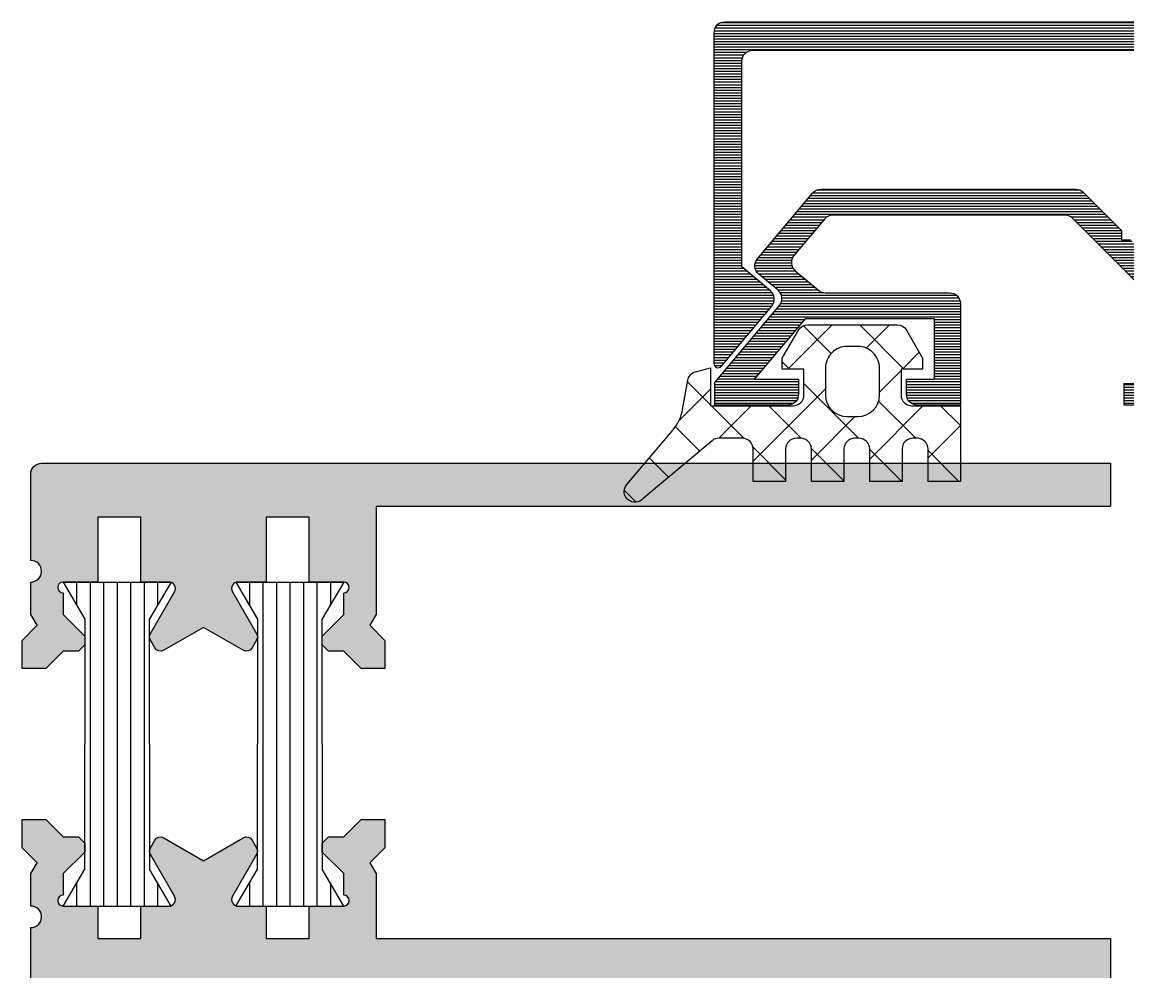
# Model space of a CAD drawing. Header units: millimetres. Extents: x 809 to 8159, y 33 to 4533.
# Drawn here: x 4007.35 to 4012.47, y 3475.67 to 3480.06 of the extents above; entities that cross this region are included whole.
import ezdxf

# ---------------------------------------------------------------- set-up
doc = ezdxf.new("R2010")
doc.units = ezdxf.units.MM
for name, color, linetype in [('1', 3, 'Continuous'), ('FITILLER', 240, 'Continuous'), ('GORUNUS-TARAMA', 11, 'Continuous')]:
    doc.layers.add(name, color=color, linetype=linetype)
pattern_1 = [(180, (36817.07083369776, -5021.989379660967), (-3.82702124733548e-18, -0.0125), [])]

# ---------------------------------------------------------------- blocks, each defined once
blk = doc.blocks.new('*X20')
for p, q in [((0.6250000000000009, 13.929375), (0.6250000000000009, 15)), ((1.25, 0), (1.25, 15)), ((1.875, 0), (1.875000000000001, 15)), ((2.5, 0), (2.5, 15)), ((3.125, 0), (3.125, 15)), ((3.75, 0), (3.75, 15)), ((4.375, 13.9375), (4.375, 15)), ((0.625, 0), (0.6250000000000001, 1.070625)), ((4.375, 0), (4.375, 1.062499999999999))]:
    blk.add_line(p, q)
blk = doc.blocks.new('ISIBA')
at = {"layer": '1'}
for p, q in [((0, 15), (5, 15)), ((0, 15), (1, 13.287)), ((5, 15), (4, 13.3)), ((1, 13.287), (1, 7.5)), ((4, 7.5), (4, 13.3)), ((1, 1.713), (1, 7.499999999999999)), ((4, 7.5), (4, 1.7)), ((0, 0), (1, 1.713)), ((5, 0), (4, 1.7)), ((0, 0), (5, 0))]:
    blk.add_line(p, q, dxfattribs=at)
blk.add_blockref('*X20', (0, 0), dxfattribs=at)
blk = doc.blocks.new('ajsdfxcvzx')
h = blk.add_hatch()
h.set_pattern_fill('LINE', color=256, scale=0.09999999999999996, angle=540, style=0)
h.set_pattern_definition(pattern_1)
edge = h.paths.add_edge_path()
edge.add_arc((35966.6869435952, -5111.391261007737), 0.05000000000291038, 90, 180, ccw=False)
edge.add_line((35966.6869435952, -5111.341261007734), (35971.3269435952, -5111.341261007734))
edge.add_arc((35971.3269435952, -5111.391261007737), 0.05000000000291038, 0, 90, ccw=False)
edge.add_line((35971.37694359521, -5111.391261007737), (35971.37694359521, -5112.344872065498))
edge.add_line((35971.37694359521, -5112.344872065498), (35971.24467193268, -5112.455861168737))
edge.add_arc((35971.27681131316, -5112.494163390891), 0.04999999999382215, 129.9999999950092, 220.0000000008824)
edge.add_line((35971.23850909101, -5112.526302771372), (35971.47162270634, -5112.804116759928))
edge.add_arc((35971.48694359521, -5112.791261007736), 0.02000000000110693, 219.9999999877686, 359.999999994789)
edge.add_line((35971.5069435952, -5112.791261007738), (35971.5069435952, -5111.261261007739))
edge.add_arc((35971.45694359521, -5111.261261007736), 0.04999999999563443, 359.9999999958312, 450)
edge.add_line((35971.45694359521, -5111.211261007737), (35966.55694359521, -5111.211261007737))
edge.add_arc((35966.55694359521, -5111.261261007739), 0.05000000000291038, 90, 180)
edge.add_line((35966.5069435952, -5111.261261007739), (35966.5069435952, -5112.791261007738))
edge.add_arc((35966.5269435952, -5112.791261007736), 0.01999999999679858, 180.000000005211, 320.0000000122314)
edge.add_line((35966.54226448407, -5112.804116759928), (35966.7753780994, -5112.526302771372))
edge.add_arc((35966.73707587724, -5112.494163390891), 0.04999999999337374, 319.9999999991176, 410.0000000049908)
edge.add_line((35966.76921525772, -5112.455861168737), (35966.6369435952, -5112.344872065498))
edge.add_line((35966.6369435952, -5112.344872065498), (35966.6369435952, -5111.391261007737))
h = blk.add_hatch()
h.set_pattern_fill('LINE', color=256, scale=0.09999999999999996, angle=540, style=0)
h.set_pattern_definition(pattern_1)
edge = h.paths.add_edge_path()
edge.add_line((35967.52922302119, -5112.584568780052), (35966.92945939129, -5112.584568780052))
edge.add_line((35966.92945939129, -5112.584568780052), (35966.69451149456, -5112.864568780051))
edge.add_line((35966.69451149456, -5112.864568780051), (35966.89922302119, -5112.864568780051))
edge.add_line((35966.89922302119, -5112.864568780051), (35966.89922302119, -5112.934568780051))
edge.add_arc((35966.8492230212, -5112.934568780051), 0.04999999998835847, -90.00000000833762, 0, ccw=False)
edge.add_line((35966.84922302119, -5112.984568780046), (35966.5119435952, -5112.984568780046))
edge.add_line((35966.5119435952, -5112.984568780046), (35966.5119435952, -5112.879144883836))
edge.add_line((35966.5119435952, -5112.879144883836), (35966.81059890072, -5112.523221350542))
edge.add_arc((35966.77229667856, -5112.491081970058), 0.0500000000012859, 320.0000000012835, 410.0000000012835)
edge.add_line((35966.80443605904, -5112.4527797479), (35966.71494105351, -5112.377684521764))
edge.add_arc((35966.747080434, -5112.339382299609), 0.05000000000317593, 139.9999999980899, 229.9999999922168, ccw=False)
edge.add_line((35966.70877821184, -5112.307242919122), (35966.96454712367, -5112.002429399565))
edge.add_arc((35967.00284934583, -5112.034568780049), 0.0500000000012859, 90, 140.0000000012835, ccw=False)
edge.add_line((35967.00284934583, -5111.984568780046), (35968.18238515397, -5111.984568780046))
edge.add_arc((35968.18238515397, -5112.034568780048), 0.05000000000200089, 44.99999999926308, 90, ccw=False)
edge.add_line((35968.21774049303, -5111.999213440989), (35968.39492126865, -5112.176394216605))
edge.add_line((35968.39492126865, -5112.176394216605), (35968.39492126865, -5112.218820623477))
edge.add_line((35968.39492126865, -5112.218820623477), (35968.43734767552, -5112.218820623477))
edge.add_line((35968.43734767552, -5112.218820623477), (35968.49229893426, -5112.273771882215))
edge.add_arc((35968.52765427332, -5112.238416543157), 0.04999999999975119, 224.999999999263, 270)
edge.add_line((35968.52765427332, -5112.288416543159), (35969.48623291709, -5112.288416543159))
edge.add_arc((35969.48623291709, -5112.238416543157), 0.05000000000200089, 270, 315.0000000007369)
edge.add_line((35969.52158825615, -5112.273771882215), (35969.57653951488, -5112.218820623477))
edge.add_line((35969.57653951488, -5112.218820623477), (35969.61896592176, -5112.218820623477))
edge.add_line((35969.61896592176, -5112.218820623477), (35969.61896592176, -5112.176394216605))
edge.add_line((35969.61896592176, -5112.176394216605), (35969.79614669737, -5111.999213440989))
edge.add_arc((35969.83150203643, -5112.034568780048), 0.04999999999975119, 90, 135.000000000737, ccw=False)
edge.add_line((35969.83150203643, -5111.984568780046), (35971.01103784458, -5111.984568780046))
edge.add_arc((35971.01103784458, -5112.034568780049), 0.05000000000291038, 39.999999998716476, 90, ccw=False)
edge.add_line((35971.04934006673, -5112.002429399565), (35971.30510897857, -5112.307242919122))
edge.add_arc((35971.26680675641, -5112.339382299609), 0.05000000000362435, -49.99999999221677, 40.00000000191011, ccw=False)
edge.add_line((35971.2989461369, -5112.377684521764), (35971.20945113136, -5112.4527797479))
edge.add_arc((35971.24159051185, -5112.491081970058), 0.0500000000012859, 129.9999999987166, 219.9999999987165)
edge.add_line((35971.20328828969, -5112.523221350542), (35971.50194359521, -5112.879144883836))
edge.add_line((35971.50194359521, -5112.879144883836), (35971.50194359521, -5112.984568780046))
edge.add_line((35971.50194359521, -5112.984568780046), (35971.16466416921, -5112.984568780046))
edge.add_arc((35971.16466416921, -5112.934568780051), 0.04999999999563443, 180, 270.0000000083376, ccw=False)
edge.add_line((35971.11466416922, -5112.934568780051), (35971.11466416922, -5112.864568780051))
edge.add_line((35971.11466416922, -5112.864568780051), (35971.31937569584, -5112.864568780051))
edge.add_line((35971.31937569584, -5112.864568780051), (35971.08442779911, -5112.584568780052))
edge.add_line((35971.08442779911, -5112.584568780052), (35970.48466416921, -5112.584568780052))
edge.add_line((35970.48466416921, -5112.584568780052), (35970.48466416921, -5112.864568780051))
edge.add_line((35970.48466416921, -5112.864568780051), (35970.61466416922, -5112.864568780051))
edge.add_line((35970.61466416922, -5112.864568780051), (35970.61466416922, -5112.934568780051))
edge.add_arc((35970.56466416922, -5112.934568780047), 0.04999999999563443, 269.9999999916624, 359.99999999583116, ccw=False)
edge.add_line((35970.56466416921, -5112.984568780046), (35970.36466416922, -5112.984568780046))
edge.add_line((35970.36466416922, -5112.984568780046), (35970.36466416922, -5112.514568780045))
edge.add_arc((35970.41466416921, -5112.514568780045), 0.04999999998835847, 89.99999999166238, 180, ccw=False)
edge.add_line((35970.41466416921, -5112.464568780049), (35970.99051613901, -5112.464568780049))
edge.add_arc((35970.99051613901, -5112.414568780059), 0.04999999999017746, 270.0000000083376, 310.0000000080954)
edge.add_line((35971.02265551949, -5112.452871002204), (35971.12988629056, -5112.362893701755))
edge.add_arc((35971.09774691008, -5112.324591479597), 0.0500000000012859, 309.9999999987165, 399.9999999987165)
edge.add_line((35971.13604913223, -5112.292452099113), (35970.99338314775, -5112.122429399567))
edge.add_arc((35970.9550809256, -5112.154568780052), 0.0500000000012859, 39.99999999871655, 90)
edge.add_line((35970.9550809256, -5112.104568780049), (35969.88120766392, -5112.104568780049))
edge.add_arc((35969.88120766392, -5112.154568780051), 0.05000000000200089, 90, 135.0000000007369)
edge.add_line((35969.84585232486, -5112.119213440992), (35969.52158825615, -5112.443477509702))
edge.add_arc((35969.55694359521, -5112.478832848764), 0.05000000000232364, 134.9999999977892, 179.9999999968734)
edge.add_line((35969.5069435952, -5112.478832848761), (35969.5069435952, -5112.884568780048))
edge.add_line((35969.5069435952, -5112.884568780048), (35969.6069435952, -5112.884568780048))
edge.add_line((35969.6069435952, -5112.884568780048), (35969.6069435952, -5112.984568780046))
edge.add_line((35969.6069435952, -5112.984568780046), (35969.30694359521, -5112.984568780046))
edge.add_arc((35969.3069435952, -5112.934568780047), 0.0499999999992724, 180.0000000041688, 270.0000000083376, ccw=False)
edge.add_line((35969.2569435952, -5112.934568780051), (35969.2569435952, -5112.864568780051))
edge.add_line((35969.2569435952, -5112.864568780051), (35969.3869435952, -5112.864568780051))
edge.add_line((35969.3869435952, -5112.864568780051), (35969.3869435952, -5112.488416543156))
edge.add_arc((35969.3369435952, -5112.488416543156), 0.04999999999563443, 0, 90)
edge.add_line((35969.3369435952, -5112.43841654316), (35968.6769435952, -5112.43841654316))
edge.add_arc((35968.6769435952, -5112.488416543156), 0.04999999999563443, 90, 180)
edge.add_line((35968.62694359521, -5112.488416543156), (35968.62694359521, -5112.864568780051))
edge.add_line((35968.62694359521, -5112.864568780051), (35968.7569435952, -5112.864568780051))
edge.add_line((35968.7569435952, -5112.864568780051), (35968.7569435952, -5112.934568780051))
edge.add_arc((35968.70694359521, -5112.934568780051), 0.04999999998835847, -90.00000000833762, 0, ccw=False)
edge.add_line((35968.70694359521, -5112.984568780046), (35968.4069435952, -5112.984568780046))
edge.add_line((35968.4069435952, -5112.984568780046), (35968.4069435952, -5112.884568780048))
edge.add_line((35968.4069435952, -5112.884568780048), (35968.5069435952, -5112.884568780048))
edge.add_line((35968.5069435952, -5112.884568780048), (35968.5069435952, -5112.478832848761))
edge.add_arc((35968.4569435952, -5112.478832848764), 0.05000000000291038, 3.126612473883902e-09, 45.00000000221086)
edge.add_line((35968.49229893426, -5112.443477509702), (35968.16803486555, -5112.119213440992))
edge.add_arc((35968.13267952649, -5112.154568780051), 0.04999999999975119, 44.99999999926305, 90)
edge.add_line((35968.13267952649, -5112.104568780049), (35967.05880626481, -5112.104568780049))
edge.add_arc((35967.05880626481, -5112.154568780052), 0.05000000000291038, 90, 140.0000000012834)
edge.add_line((35967.02050404265, -5112.122429399567), (35966.87783805817, -5112.292452099113))
edge.add_arc((35966.91614028033, -5112.324591479597), 0.0500000000012859, 140.0000000012834, 230.0000000012834)
edge.add_line((35966.88400089984, -5112.362893701755), (35966.99123167092, -5112.452871002204))
edge.add_arc((35967.0233710514, -5112.414568780049), 0.04999999999919576, 229.9999999992737, 270)
edge.add_line((35967.0233710514, -5112.464568780049), (35967.59922302119, -5112.464568780049))
edge.add_arc((35967.5992230212, -5112.514568780045), 0.04999999999563443, 0, 90.00000000833762, ccw=False)
edge.add_line((35967.64922302119, -5112.514568780045), (35967.64922302119, -5112.984568780046))
edge.add_line((35967.64922302119, -5112.984568780046), (35967.44922302119, -5112.984568780046))
edge.add_arc((35967.44922302118, -5112.934568780047), 0.0499999999992724, 180.0000000041688, 270.0000000083376, ccw=False)
edge.add_line((35967.39922302119, -5112.934568780051), (35967.39922302119, -5112.864568780051))
edge.add_line((35967.39922302119, -5112.864568780051), (35967.52922302119, -5112.864568780051))
edge.add_line((35967.52922302119, -5112.864568780051), (35967.52922302119, -5112.584568780052))
h = blk.add_hatch(color=256)
edge = h.paths.add_edge_path()
edge.add_line((35964.72274951411, -5114.123774656951), (35964.69346019222, -5114.094485335072))
edge.add_line((35964.69346019222, -5114.094485335072), (35964.69346019222, -5114.053774656952))
edge.add_line((35964.69346019222, -5114.053774656952), (35964.79346019222, -5113.953774656946))
edge.add_line((35964.79346019222, -5113.953774656946), (35964.79346019222, -5113.853774656947))
edge.add_arc((35964.79346019222, -5113.828774656949), 0.02499999999781721, 270, 450)
edge.add_line((35964.79346019222, -5113.803774656952), (35964.63346019222, -5113.803774656952))
edge.add_line((35964.63346019222, -5113.803774656952), (35964.63346019222, -5113.503774656949))
edge.add_line((35964.63346019222, -5113.503774656949), (35964.43346019222, -5113.503774656949))
edge.add_line((35964.43346019222, -5113.503774656949), (35964.43346019222, -5113.803774656952))
edge.add_line((35964.43346019222, -5113.803774656952), (35964.30346019222, -5113.803774656952))
edge.add_arc((35964.30346019222, -5113.833774656951), 0.02999999999974534, 90, 210.0000000305575)
edge.add_line((35964.27747943011, -5113.848774656964), (35964.38944095433, -5114.042697705203))
edge.add_arc((35964.36346019222, -5114.057697705217), 0.03000000000516398, -30.00000002511382, 30.00000002511382, ccw=False)
edge.add_line((35964.38944095433, -5114.072697705231), (35964.36861191651, -5114.108774656959))
edge.add_arc((35964.34263115441, -5114.093774656952), 0.02999999999567959, 239.9999999998234, 329.9999999784682, ccw=False)
edge.add_line((35964.32763115441, -5114.119755419064), (35964.14346019222, -5114.013424264469))
edge.add_line((35964.14346019222, -5114.013424264469), (35963.95928923004, -5114.119755419064))
edge.add_arc((35963.94428923004, -5114.093774656952), 0.02999999999867567, 210.0000000215318, 300.0000000001766, ccw=False)
edge.add_line((35963.91830846793, -5114.108774656959), (35963.89747943011, -5114.072697705231))
edge.add_arc((35963.92346019222, -5114.057697705217), 0.03000000000516398, 149.9999999748862, 210.0000000251138, ccw=False)
edge.add_line((35963.89747943011, -5114.042697705203), (35964.00944095434, -5113.84877465695))
edge.add_arc((35963.98346019222, -5113.833774656952), 0.03000000000327969, 330.0000000089115, 450)
edge.add_line((35963.98346019222, -5113.803774656952), (35963.85346019222, -5113.803774656952))
edge.add_line((35963.85346019222, -5113.803774656952), (35963.85346019222, -5113.503774656949))
edge.add_line((35963.85346019222, -5113.503774656949), (35963.65346019222, -5113.503774656949))
edge.add_line((35963.65346019222, -5113.503774656949), (35963.65346019222, -5113.803774656952))
edge.add_line((35963.65346019222, -5113.803774656952), (35963.49346016548, -5113.803774656952))
edge.add_arc((35963.49346017886, -5113.828774656949), 0.02499999999782079, 90.0000306491399, 270.0000306324646)
edge.add_line((35963.49346019222, -5113.853774656947), (35963.49346019222, -5113.953774656946))
edge.add_line((35963.49346019222, -5113.953774656946), (35963.59346019222, -5114.053774656952))
edge.add_line((35963.59346019222, -5114.053774656952), (35963.59346019222, -5114.094485335072))
edge.add_line((35963.59346019222, -5114.094485335072), (35963.56417087034, -5114.123774656951))
edge.add_line((35963.56417087034, -5114.123774656951), (35963.49346019222, -5114.123774656951))
edge.add_line((35963.49346019222, -5114.123774656951), (35963.41346019222, -5114.203774656946))
edge.add_line((35963.41346019222, -5114.203774656946), (35963.30346019222, -5114.203774656946))
edge.add_line((35963.30346019222, -5114.203774656946), (35963.30346019222, -5114.073774656948))
edge.add_line((35963.30346019222, -5114.073774656948), (35963.37346019222, -5114.003774656949))
edge.add_line((35963.37346019222, -5114.003774656949), (35963.34346019222, -5113.953774656946))
edge.add_line((35963.34346019222, -5113.953774656946), (35963.34346019222, -5113.803774656952))
edge.add_arc((35963.34346019222, -5113.753774656949), 0.05000000000291038, 270, 450)
edge.add_line((35963.34346019222, -5113.703774656946), (35963.34346019222, -5113.303774656952))
edge.add_arc((35963.39346019222, -5113.303774656952), 0.05000000000291038, 90, 180, ccw=False)
edge.add_line((35963.39346019222, -5113.253774656949), (35968.34346019222, -5113.253774656949))
edge.add_line((35968.34346019222, -5113.253774656949), (35968.34346019222, -5113.453774656946))
edge.add_line((35968.34346019222, -5113.453774656946), (35964.94346019222, -5113.453774656946))
edge.add_line((35964.94346019222, -5113.453774656946), (35964.94346019222, -5113.953774656946))
edge.add_line((35964.94346019222, -5113.953774656946), (35964.91346019222, -5114.003774656949))
edge.add_line((35964.91346019222, -5114.003774656949), (35964.98346019222, -5114.073774656948))
edge.add_line((35964.98346019222, -5114.073774656948), (35964.98346019222, -5114.203774656946))
edge.add_line((35964.98346019222, -5114.203774656946), (35964.87346019222, -5114.203774656946))
edge.add_line((35964.87346019222, -5114.203774656946), (35964.79346019222, -5114.123774656951))
edge.add_line((35964.79346019222, -5114.123774656951), (35964.72274951411, -5114.123774656951))
h = blk.add_hatch(color=256)
edge = h.paths.add_edge_path()
edge.add_arc((35963.94428923004, -5115.013774656948), 0.02999999999749858, 59.99999999634929, 149.999999972451, ccw=False)
edge.add_line((35963.95928923004, -5114.987793894839), (35964.14346019222, -5115.094125049427))
edge.add_line((35964.14346019222, -5115.094125049427), (35964.32763115441, -5114.987793894839))
edge.add_arc((35964.34263115441, -5115.013774656948), 0.02999999999552509, 30.00000002754888, 120.0000000036506, ccw=False)
edge.add_line((35964.36861191651, -5114.998774656937), (35964.38944095433, -5115.034851608672))
edge.add_arc((35964.36346019222, -5115.049851608683), 0.02999999999704383, -30.000000026044688, 30.000000026044574, ccw=False)
edge.add_line((35964.38944095433, -5115.064851608693), (35964.27747943011, -5115.258774656953))
edge.add_arc((35964.30346019223, -5115.273774656953), 0.03000000000418919, 150.0000000059029, 269.9999999861039)
edge.add_line((35964.30346019222, -5115.303774656952), (35964.43346019222, -5115.303774656952))
edge.add_line((35964.43346019222, -5115.303774656952), (35964.43346019222, -5115.453774656946))
edge.add_line((35964.43346019222, -5115.453774656946), (35964.63346019222, -5115.453774656946))
edge.add_line((35964.63346019222, -5115.453774656946), (35964.63346019222, -5115.303774656952))
edge.add_line((35964.63346019222, -5115.303774656952), (35964.79346021896, -5115.303774656952))
edge.add_arc((35964.79346020559, -5115.27877465695), 0.02500000000145877, 270.0000306491399, 450.0000306324646)
edge.add_line((35964.79346019222, -5115.253774656949), (35964.79346019222, -5115.15377465695))
edge.add_line((35964.79346019222, -5115.15377465695), (35964.69346019222, -5115.053774656952))
edge.add_line((35964.69346019222, -5115.053774656952), (35964.69346019222, -5115.013063978831))
edge.add_line((35964.69346019222, -5115.013063978831), (35964.72274951411, -5114.983774656945))
edge.add_line((35964.72274951411, -5114.983774656945), (35964.79346019222, -5114.983774656945))
edge.add_line((35964.79346019222, -5114.983774656945), (35964.87346019222, -5114.90377465695))
edge.add_line((35964.87346019222, -5114.90377465695), (35964.98346019222, -5114.90377465695))
edge.add_line((35964.98346019222, -5114.90377465695), (35964.98346019222, -5115.033774656948))
edge.add_line((35964.98346019222, -5115.033774656948), (35964.91346019222, -5115.103774656947))
edge.add_line((35964.91346019222, -5115.103774656947), (35964.94346019222, -5115.15377465695))
edge.add_line((35964.94346019222, -5115.15377465695), (35964.94346019222, -5115.453774656946))
edge.add_line((35964.94346019222, -5115.453774656946), (35968.34346019222, -5115.453774656946))
edge.add_line((35968.34346019222, -5115.453774656946), (35968.34346019222, -5115.65377465695))
edge.add_line((35968.34346019222, -5115.65377465695), (35963.69346019222, -5115.65377465695))
edge.add_arc((35963.69346019221, -5115.703774656946), 0.04999999999563443, 89.99999999166236, 180)
edge.add_line((35963.64346019222, -5115.703774656946), (35963.64346019222, -5118.65377465695))
edge.add_line((35963.64346019222, -5118.65377465695), (35963.34346019222, -5118.65377465695))
edge.add_line((35963.34346019222, -5118.65377465695), (35963.34346019222, -5115.40377465695))
edge.add_arc((35963.34346019222, -5115.353774656951), 0.0499999999992724, 270, 450)
edge.add_line((35963.34346019222, -5115.303774656952), (35963.34346019222, -5115.15377465695))
edge.add_line((35963.34346019222, -5115.15377465695), (35963.37346019222, -5115.103774656947))
edge.add_line((35963.37346019222, -5115.103774656947), (35963.30346019222, -5115.033774656948))
edge.add_line((35963.30346019222, -5115.033774656948), (35963.30346019222, -5114.90377465695))
edge.add_line((35963.30346019222, -5114.90377465695), (35963.41346019222, -5114.90377465695))
edge.add_line((35963.41346019222, -5114.90377465695), (35963.49346019222, -5114.983774656945))
edge.add_line((35963.49346019222, -5114.983774656945), (35963.56417087034, -5114.983774656945))
edge.add_line((35963.56417087034, -5114.983774656945), (35963.59346019222, -5115.013063978831))
edge.add_line((35963.59346019222, -5115.013063978831), (35963.59346019222, -5115.053774656952))
edge.add_line((35963.59346019222, -5115.053774656952), (35963.49346019222, -5115.15377465695))
edge.add_line((35963.49346019222, -5115.15377465695), (35963.49346019222, -5115.253774656949))
edge.add_arc((35963.49346019222, -5115.27877465695), 0.02500000000145519, 90, 270)
edge.add_line((35963.49346019222, -5115.303774656952), (35963.65346019222, -5115.303774656952))
edge.add_line((35963.65346019222, -5115.303774656952), (35963.65346019222, -5115.453774656946))
edge.add_line((35963.65346019222, -5115.453774656946), (35963.85346019222, -5115.453774656946))
edge.add_line((35963.85346019222, -5115.453774656946), (35963.85346019222, -5115.303774656952))
edge.add_line((35963.85346019222, -5115.303774656952), (35963.98346019222, -5115.303774656952))
edge.add_arc((35963.98346019223, -5115.273774656949), 0.03000000000247383, 269.9999999861039, 390.0000000260447)
edge.add_line((35964.00944095433, -5115.258774656939), (35963.89747943011, -5115.064851608693))
edge.add_arc((35963.92346019221, -5115.049851608683), 0.02999999999704383, 149.9999999739553, 210.0000000260447, ccw=False)
edge.add_line((35963.89747943011, -5115.034851608672), (35963.91830846793, -5114.998774656937))
at = {"layer": 'FITILLER'}
h = blk.add_hatch(dxfattribs=at)
h.set_pattern_fill('NET', color=256, scale=1.499999999999999, angle=674.9999999999999, style=0)
h.set_pattern_definition([(225, (36863.52095061577, -5098.568673729953), (-0.1325825214724775, 0.1325825214724776), []), (134.9999999999999, (36863.52095061577, -5098.568673729953), (0.1325825214724775, 0.1325825214724776), [])])
edge = h.paths.add_edge_path(flags=16)
edge.add_arc((35967.12422302119, -5112.812654706433), 0.1000000000021828, 90.00000000416884, 180.0000000020844)
edge.add_line((35967.02422302119, -5112.812654706437), (35967.02422302119, -5112.937654706437))
edge.add_arc((35967.12422302119, -5112.937654706437), 0.09999999999854481, 180, 270)
edge.add_line((35967.12422302119, -5113.037654706435), (35967.17422302119, -5113.037654706435))
edge.add_arc((35967.17422302119, -5112.937654706437), 0.09999999999854481, 270, 360)
edge.add_line((35967.27422302119, -5112.937654706437), (35967.27422302119, -5112.812654706437))
edge.add_arc((35967.17422302118, -5112.812654706433), 0.1000000000058208, 359.9999999979156, 449.9999999958312)
edge.add_line((35967.17422302119, -5112.712654706431), (35967.12422302119, -5112.712654706431))
edge = h.paths.add_edge_path()
edge.add_arc((35966.16569117275, -5112.969443080423), 0.2000000000081406, 319.7668578428056, 349.9999999991687)
edge.add_line((35966.36265272336, -5113.004172715961), (35966.38641229071, -5112.869425513583))
edge.add_arc((35966.43565267836, -5112.878107922471), 0.04999999999890448, 104.99999999232719, 169.9999999948525, ccw=False)
edge.add_line((35966.42271172611, -5112.829811631154), (35966.4919435952, -5112.811261007735))
edge.add_line((35966.4919435952, -5112.811261007735), (35966.4919435952, -5112.98765470644))
edge.add_line((35966.4919435952, -5112.98765470644), (35966.87422302119, -5112.98765470644))
edge.add_arc((35966.87422302119, -5112.937654706437), 0.05000000000291038, 270, 360)
edge.add_line((35966.92422302119, -5112.937654706437), (35966.92422302119, -5112.817654706434))
edge.add_line((35966.92422302119, -5112.817654706434), (35966.82422302119, -5112.817654706434))
edge.add_line((35966.82422302119, -5112.817654706434), (35966.82422302119, -5112.767654706438))
edge.add_line((35966.82422302119, -5112.767654706438), (35966.89927855619, -5112.637654706434))
edge.add_arc((35966.94257982638, -5112.662654706438), 0.05000000000325772, 90, 149.9999999966195, ccw=False)
edge.add_line((35966.94257982638, -5112.61265470644), (35967.35586621601, -5112.61265470644))
edge.add_arc((35967.35586621601, -5112.662654706438), 0.04999999999836291, 30.000000007549374, 90.00000000833762, ccw=False)
edge.add_line((35967.3991674862, -5112.637654706434), (35967.47422302119, -5112.767654706438))
edge.add_line((35967.47422302119, -5112.767654706438), (35967.47422302119, -5112.817654706434))
edge.add_line((35967.47422302119, -5112.817654706434), (35967.37422302119, -5112.817654706434))
edge.add_line((35967.37422302119, -5112.817654706434), (35967.37422302119, -5112.937654706437))
edge.add_arc((35967.42422302119, -5112.937654706437), 0.05000000000291038, 180, 270)
edge.add_line((35967.42422302119, -5112.98765470644), (35967.64922302119, -5112.98765470644))
edge.add_line((35967.64922302119, -5112.98765470644), (35967.64922302119, -5113.337654706431))
edge.add_line((35967.64922302119, -5113.337654706431), (35967.49922302119, -5113.337654706431))
edge.add_line((35967.49922302119, -5113.337654706431), (35967.49922302119, -5113.187654706437))
edge.add_arc((35967.44922302118, -5113.187654706433), 0.05000000000291038, 359.9999999958312, 449.9999999916624)
edge.add_line((35967.44922302119, -5113.137654706434), (35967.42922302119, -5113.137654706434))
edge.add_arc((35967.42922302119, -5113.187654706437), 0.05000000000291038, 90, 180)
edge.add_line((35967.37922302119, -5113.187654706437), (35967.37922302119, -5113.337654706431))
edge.add_line((35967.37922302119, -5113.337654706431), (35967.22922302119, -5113.337654706431))
edge.add_line((35967.22922302119, -5113.337654706431), (35967.22922302119, -5113.187654706437))
edge.add_arc((35967.17922302119, -5113.187654706433), 0.04999999999563443, 359.9999999958312, 450)
edge.add_line((35967.17922302119, -5113.137654706434), (35967.15922302119, -5113.137654706434))
edge.add_arc((35967.15922302119, -5113.187654706437), 0.05000000000291038, 90, 180)
edge.add_line((35967.10922302119, -5113.187654706437), (35967.10922302119, -5113.337654706431))
edge.add_line((35967.10922302119, -5113.337654706431), (35966.95922302119, -5113.337654706431))
edge.add_line((35966.95922302119, -5113.337654706431), (35966.95922302119, -5113.187654706437))
edge.add_arc((35966.90922302119, -5113.187654706437), 0.05000000000291038, 0, 90)
edge.add_line((35966.90922302119, -5113.137654706434), (35966.88922302119, -5113.137654706434))
edge.add_arc((35966.88922302119, -5113.187654706437), 0.05000000000291038, 90, 180)
edge.add_line((35966.83922302119, -5113.187654706437), (35966.83922302119, -5113.337654706431))
edge.add_line((35966.83922302119, -5113.337654706431), (35966.68922302119, -5113.337654706431))
edge.add_line((35966.68922302119, -5113.337654706431), (35966.68922302119, -5113.187654706437))
edge.add_arc((35966.63922302119, -5113.187654706433), 0.05000000000291038, 359.9999999958312, 449.9999999916624)
edge.add_line((35966.63922302119, -5113.137654706434), (35966.53106161424, -5113.137654706434))
edge.add_arc((35966.53106161424, -5113.187654706434), 0.0500000000001819, 90, 130.0000000007263)
edge.add_line((35966.49892223375, -5113.149352484279), (35966.18011472233, -5113.416863749537))
edge.add_arc((35966.1419435952, -5113.384568780048), 0.05000000000350376, 139.7668578408165, 319.7668578408165, ccw=False)
edge.add_line((35966.10377246808, -5113.352273810558), (35966.31837568125, -5113.09862295837))
for points in [[(35966.6369435952, -5111.391261007737, -0.4142135623730951), (35966.6869435952, -5111.341261007734), (35971.3269435952, -5111.341261007734, -0.4142135623730951), (35971.37694359521, -5111.391261007737), (35971.37694359521, -5112.344872065498), (35971.24467193268, -5112.455861168737, 0.4142135623731419), (35971.23850909101, -5112.526302771372), (35971.47162270634, -5112.804116759928, 0.7002075382095383), (35971.5069435952, -5112.791261007738), (35971.5069435952, -5111.261261007739, 0.4142135623730617), (35971.45694359521, -5111.211261007737), (35966.55694359521, -5111.211261007737, 0.4142135623730951), (35966.5069435952, -5111.261261007739), (35966.5069435952, -5112.791261007738, 0.7002075382097253), (35966.54226448407, -5112.804116759928), (35966.7753780994, -5112.526302771372, 0.414213562373189), (35966.76921525772, -5112.455861168737), (35966.6369435952, -5112.344872065498)], [(35964.72274951411, -5114.123774656951), (35964.69346019222, -5114.094485335072), (35964.69346019222, -5114.053774656952), (35964.79346019222, -5113.953774656946), (35964.79346019222, -5113.853774656947, 0.9999999999999998), (35964.79346019222, -5113.803774656952), (35964.63346019222, -5113.803774656952), (35964.63346019222, -5113.503774656949), (35964.43346019222, -5113.503774656949), (35964.43346019222, -5113.803774656952), (35964.30346019222, -5113.803774656952, 0.5773502693282933), (35964.27747943011, -5113.848774656964), (35964.38944095433, -5114.042697705203, -0.2679491926541726), (35964.38944095433, -5114.072697705231), (35964.36861191651, -5114.108774656959, -0.4142135622512696), (35964.32763115441, -5114.119755419064), (35964.14346019222, -5114.013424264469), (35963.95928923004, -5114.119755419064, -0.4142135622513101), (35963.91830846793, -5114.108774656959), (35963.89747943011, -5114.072697705231, -0.2679491926541726), (35963.89747943011, -5114.042697705203), (35964.00944095434, -5113.84877465695, 0.5773502691897733), (35963.98346019222, -5113.803774656952), (35963.85346019222, -5113.803774656952), (35963.85346019222, -5113.503774656949), (35963.65346019222, -5113.503774656949), (35963.65346019222, -5113.803774656952), (35963.49346016548, -5113.803774656952, 1.000000000000227), (35963.49346019222, -5113.853774656947), (35963.49346019222, -5113.953774656946), (35963.59346019222, -5114.053774656952), (35963.59346019222, -5114.094485335072), (35963.56417087034, -5114.123774656951), (35963.49346019222, -5114.123774656951), (35963.41346019222, -5114.203774656946), (35963.30346019222, -5114.203774656946), (35963.30346019222, -5114.073774656948), (35963.37346019222, -5114.003774656949), (35963.34346019222, -5113.953774656946), (35963.34346019222, -5113.803774656952, 0.9999999999999998), (35963.34346019222, -5113.703774656946), (35963.34346019222, -5113.303774656952, -0.4142135623730951), (35963.39346019222, -5113.253774656949), (35968.34346019222, -5113.253774656949), (35968.34346019222, -5113.453774656946), (35964.94346019222, -5113.453774656946), (35964.94346019222, -5113.953774656946), (35964.91346019222, -5114.003774656949), (35964.98346019222, -5114.073774656948), (35964.98346019222, -5114.203774656946), (35964.87346019222, -5114.203774656946), (35964.79346019222, -5114.123774656951)]]:
    blk.add_lwpolyline(points, format="xyb", close=True)
blk.add_lwpolyline([(35968.70694359521, -5112.984568780046), (35968.4069435952, -5112.984568780046), (35968.4069435952, -5112.884568780048), (35968.5069435952, -5112.884568780048)])
for points in [[(35968.49229893426, -5112.443477509702), (35968.16803486555, -5112.119213440992, 0.1989123673796371), (35968.13267952649, -5112.104568780049), (35967.05880626481, -5112.104568780049, 0.2216946626429332), (35967.02050404265, -5112.122429399567), (35966.87783805817, -5112.292452099113, 0.4142135623732124), (35966.88400089984, -5112.362893701755), (35966.99123167092, -5112.452871002204, 0.1763269807083682), (35967.0233710514, -5112.464568780049), (35967.59922302119, -5112.464568780049, -0.4142135623730951), (35967.64922302119, -5112.514568780045), (35967.64922302119, -5112.984568780046), (35967.44922302119, -5112.984568780046, -0.4142135623730951), (35967.39922302119, -5112.934568780051), (35967.39922302119, -5112.864568780051), (35967.52922302119, -5112.864568780051), (35967.52922302119, -5112.584568780052), (35966.92945939129, -5112.584568780052), (35966.69451149456, -5112.864568780051), (35966.89922302119, -5112.864568780051), (35966.89922302119, -5112.934568780051, -0.4142135623730951), (35966.84922302119, -5112.984568780046), (35966.5119435952, -5112.984568780046), (35966.5119435952, -5112.879144883836), (35966.81059890072, -5112.523221350542, 0.4142135623731674), (35966.80443605904, -5112.4527797479), (35966.71494105351, -5112.377684521764, -0.4142135623732124), (35966.70877821184, -5112.307242919122), (35966.96454712367, -5112.002429399565, -0.2216946626429264), (35967.00284934583, -5111.984568780046), (35968.18238515397, -5111.984568780046, -0.198912367379658), (35968.21774049303, -5111.999213440989), (35968.39492126865, -5112.176394216605), (35968.39492126865, -5112.218820623477), (35968.43734767552, -5112.218820623477)], [(35963.34346019222, -5118.65377465695), (35963.34346019222, -5115.40377465695, 1), (35963.34346019222, -5115.303774656952), (35963.34346019222, -5115.15377465695), (35963.37346019222, -5115.103774656947), (35963.30346019222, -5115.033774656948), (35963.30346019222, -5114.90377465695), (35963.41346019222, -5114.90377465695), (35963.49346019222, -5114.983774656945), (35963.56417087034, -5114.983774656945), (35963.59346019222, -5115.013063978831), (35963.59346019222, -5115.053774656952), (35963.49346019222, -5115.15377465695), (35963.49346019222, -5115.253774656949, 0.9999999999999998), (35963.49346019222, -5115.303774656952), (35963.65346019222, -5115.303774656952), (35963.65346019222, -5115.453774656946), (35963.85346019222, -5115.453774656946), (35963.85346019222, -5115.303774656952), (35963.98346019222, -5115.303774656952, 0.5773502693283686), (35964.00944095433, -5115.258774656939), (35963.89747943011, -5115.064851608693, -0.2679491926541853), (35963.89747943011, -5115.034851608672), (35963.91830846793, -5114.998774656937, -0.4142135622511259), (35963.95928923004, -5114.987793894839), (35964.14346019222, -5115.094125049427), (35964.32763115441, -5114.987793894839, -0.4142135622511259), (35964.36861191651, -5114.998774656937), (35964.38944095433, -5115.034851608672, -0.2679491926541853), (35964.38944095433, -5115.064851608693), (35964.27747943011, -5115.258774656953, 0.5773502691896633), (35964.30346019222, -5115.303774656952), (35964.43346019222, -5115.303774656952), (35964.43346019222, -5115.453774656946), (35964.63346019222, -5115.453774656946), (35964.63346019222, -5115.303774656952), (35964.79346021896, -5115.303774656952, 0.9999999999999998), (35964.79346019222, -5115.253774656949), (35964.79346019222, -5115.15377465695), (35964.69346019222, -5115.053774656952), (35964.69346019222, -5115.013063978831), (35964.72274951411, -5114.983774656945), (35964.79346019222, -5114.983774656945), (35964.87346019222, -5114.90377465695), (35964.98346019222, -5114.90377465695), (35964.98346019222, -5115.033774656948), (35964.91346019222, -5115.103774656947), (35964.94346019222, -5115.15377465695), (35964.94346019222, -5115.453774656946), (35968.34346019222, -5115.453774656946), (35968.34346019222, -5115.65377465695)]]:
    blk.add_lwpolyline(points, format="xyb")
for points in [[(35966.31837568125, -5113.09862295837, 0.1326875429165003), (35966.36265272336, -5113.004172715961), (35966.38641229071, -5112.869425513583, -0.2914734195860864), (35966.42271172611, -5112.829811631154), (35966.4919435952, -5112.811261007735), (35966.4919435952, -5112.98765470644), (35966.87422302119, -5112.98765470644, 0.4142135623730951), (35966.92422302119, -5112.937654706437), (35966.92422302119, -5112.817654706434), (35966.82422302119, -5112.817654706434), (35966.82422302119, -5112.767654706438), (35966.89927855619, -5112.637654706434, -0.267949192431109), (35966.94257982638, -5112.61265470644), (35967.35586621601, -5112.61265470644, -0.2679491924311237), (35967.3991674862, -5112.637654706434), (35967.47422302119, -5112.767654706438), (35967.47422302119, -5112.817654706434), (35967.37422302119, -5112.817654706434), (35967.37422302119, -5112.937654706437, 0.4142135623730951), (35967.42422302119, -5112.98765470644), (35967.64922302119, -5112.98765470644), (35967.64922302119, -5113.337654706431), (35967.49922302119, -5113.337654706431), (35967.49922302119, -5113.187654706437, 0.4142135623730951), (35967.44922302119, -5113.137654706434), (35967.42922302119, -5113.137654706434, 0.4142135623730951), (35967.37922302119, -5113.187654706437), (35967.37922302119, -5113.337654706431), (35967.22922302119, -5113.337654706431), (35967.22922302119, -5113.187654706437, 0.4142135623730951), (35967.17922302119, -5113.137654706434), (35967.15922302119, -5113.137654706434, 0.4142135623730951), (35967.10922302119, -5113.187654706437), (35967.10922302119, -5113.337654706431), (35966.95922302119, -5113.337654706431), (35966.95922302119, -5113.187654706437, 0.4142135623730951), (35966.90922302119, -5113.137654706434), (35966.88922302119, -5113.137654706434, 0.4142135623730951), (35966.83922302119, -5113.187654706437), (35966.83922302119, -5113.337654706431), (35966.68922302119, -5113.337654706431), (35966.68922302119, -5113.187654706437, 0.4142135623730951), (35966.63922302119, -5113.137654706434), (35966.53106161424, -5113.137654706434, 0.1763269807084748), (35966.49892223375, -5113.149352484279), (35966.18011472233, -5113.416863749537, -1.000000000000021), (35966.10377246808, -5113.352273810558)], [(35967.12422302119, -5112.712654706431, 0.4142135623730951), (35967.02422302119, -5112.812654706437), (35967.02422302119, -5112.937654706437, 0.4142135623730951), (35967.12422302119, -5113.037654706435), (35967.17422302119, -5113.037654706435, 0.4142135623731117), (35967.27422302119, -5112.937654706437), (35967.27422302119, -5112.812654706437, 0.4142135623730951), (35967.17422302119, -5112.712654706431)]]:
    blk.add_lwpolyline(points, format="xyb", close=True, dxfattribs=at)
at = {"xscale": -0.1, "yscale": 0.1, "zscale": 0.1, "rotation": 180}
for p in [(35963.49346019222, -5113.803774656952), (35964.29346019222, -5113.803774656952)]:
    blk.add_blockref('ISIBA', p, dxfattribs=at)

msp = doc.modelspace()

# ---------------------------------------------------------------- block references
at = {"layer": 'GORUNUS-TARAMA'}
msp.add_blockref('ajsdfxcvzx', (-31955.95567726321, 8591.274052643628), dxfattribs=at)

doc.saveas('drawing.dxf')
